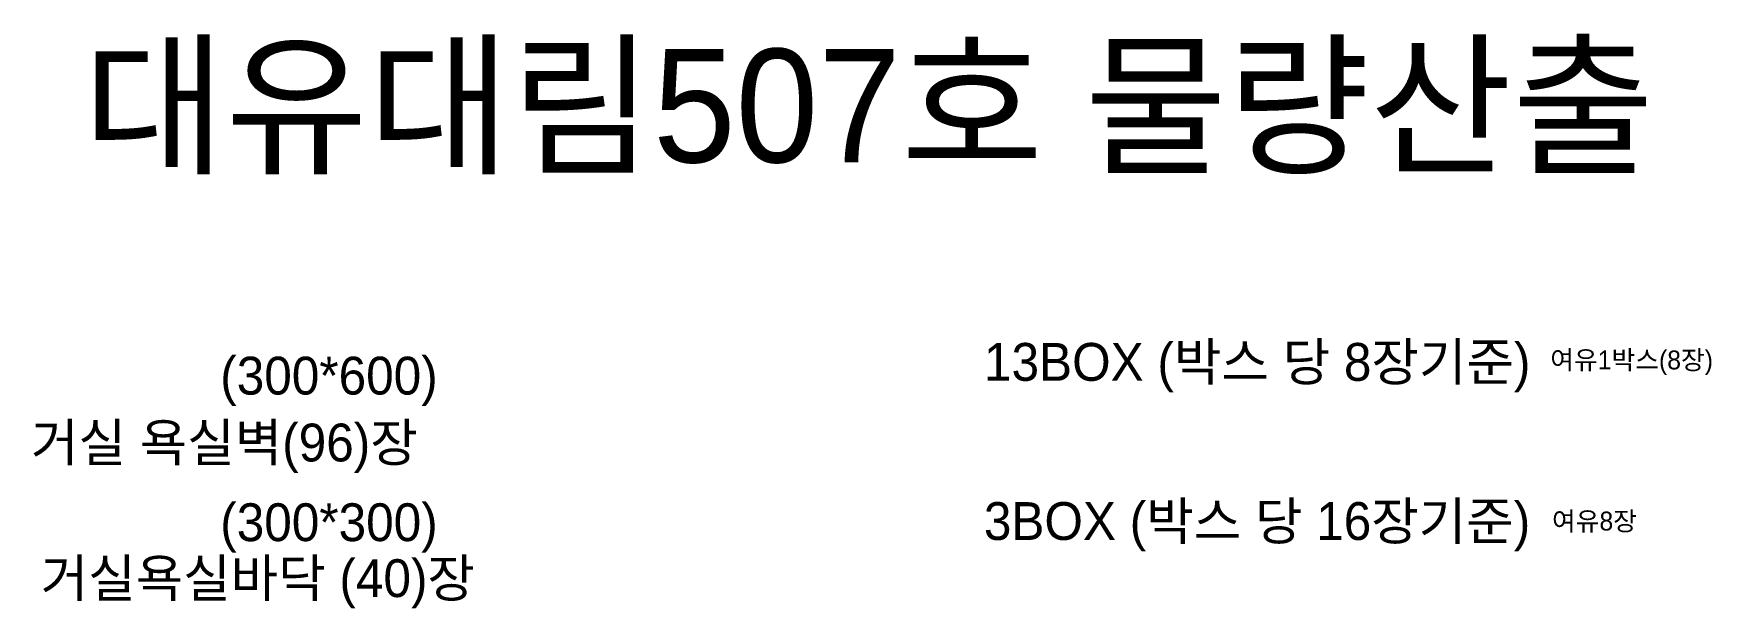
# Model space of a CAD drawing. Header units: inches. Extents: x 38372 to 259385, y 31566 to 93830.
# Drawn here: x 118251 to 127118, y 37542 to 40581 of the extents above; entities that cross this region are included whole.
import ezdxf
from ezdxf.enums import TextEntityAlignment as Align

# ---------------------------------------------------------------- set-up
doc = ezdxf.new("R2010")
doc.units = ezdxf.units.IN
doc.header["$LTSCALE"] = 50
doc.header["$MEASUREMENT"] = 0
doc.layers.add('03-TEXT', color=3, linetype='Continuous')
doc.styles.add('코레일둥고', font='Korail_Round_Gothic_Medium.ttf')

msp = doc.modelspace()

# ---------------------------------------------------------------- texts
at = {"layer": '03-TEXT', "color": 0, "style": '코레일둥고'}
msp.add_text('대유대림507호 물량산출', height=600, dxfattribs=at).set_placement((126816.8, 39900.5), align=Align.RIGHT)
at = {"layer": '03-TEXT', "style": '코레일둥고'}
for s, p in [('13BOX (박스 당 8장기준)', (126160.9, 38745.8)), ('거실 욕실벽(96)장', (120281.3, 38319.5)), ('3BOX (박스 당 16장기준)', (126160.1, 37904.5)), ('거실욕실바닥 (40)장', (120583.7, 37602.6))]:
    msp.add_text(s, height=200, dxfattribs=at).set_placement(p, align=Align.RIGHT)
at = {"layer": '03-TEXT', "color": 10, "style": '코레일둥고'}
for s, p in [('(300*600)', (120386.8, 38673.1)), ('(300*300)', (120386.8, 37898.2))]:
    msp.add_text(s, height=200, dxfattribs=at).set_placement(p, align=Align.RIGHT)
at = {"layer": '03-TEXT', "color": 30, "style": '코레일둥고'}
for s, p in [('여유1박스(8장)', (127125.7, 38806)), ('여유8장', (126724.1, 37954.4))]:
    msp.add_text(s, height=100, dxfattribs=at).set_placement(p, align=Align.RIGHT)

doc.saveas('drawing.dxf')
